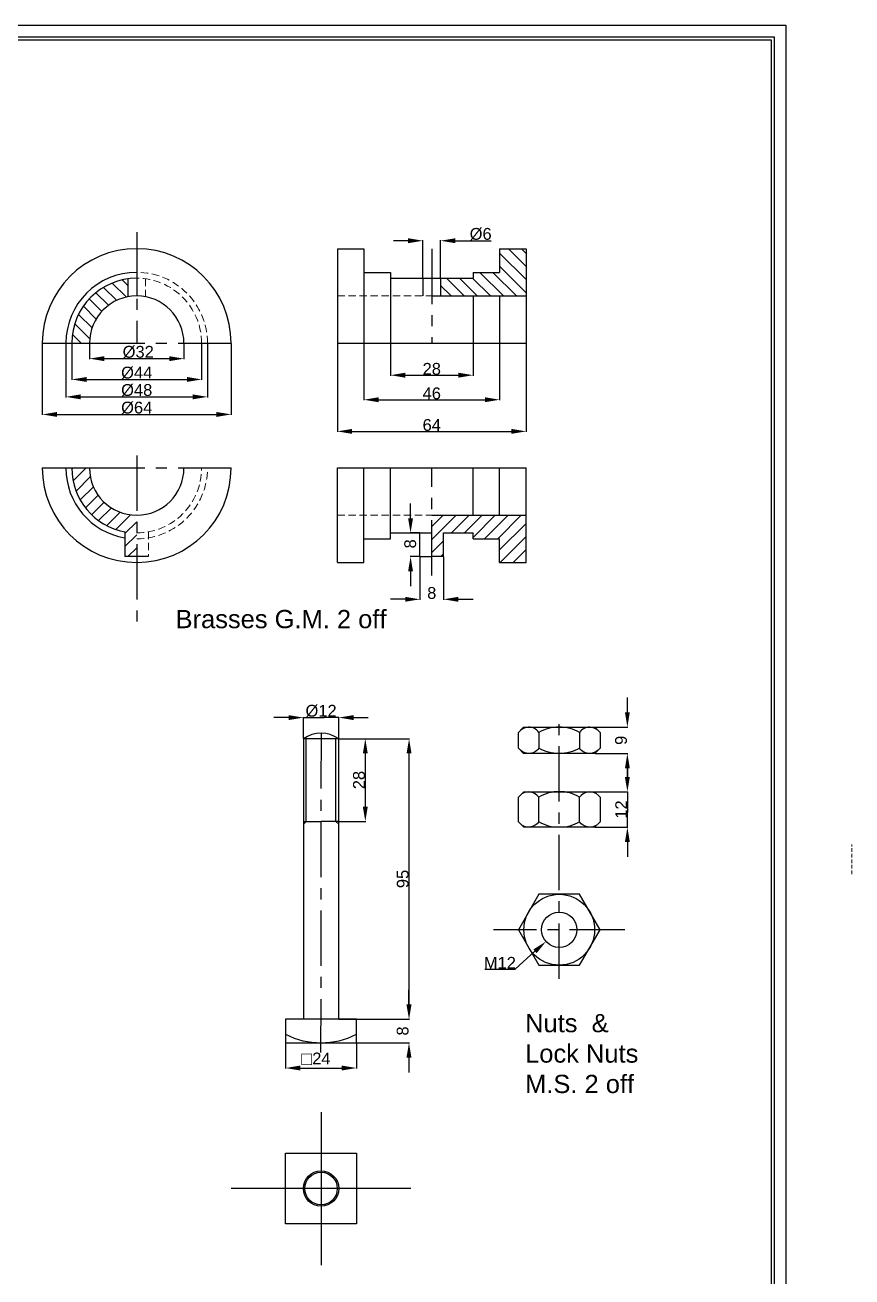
# Model space of a CAD drawing. Header units: millimetres. Extents: x -20 to 589, y -17 to 747.
# Drawn here: x 308.4 to 588.7, y 322.9 to 747 of the extents above; entities that cross this region are included whole.
import ezdxf

# ---------------------------------------------------------------- set-up
doc = ezdxf.new("R2010")
doc.units = ezdxf.units.MM
doc.header["$MEASUREMENT"] = 0
doc.linetypes.add('CENTER', pattern=[2, 1.25, -0.25, 0.25, -0.25])
doc.linetypes.add('HIDDEN', pattern=[0.375, 0.25, -0.125])
for name, color, linetype in [('dim', 7, 'Continuous'), ('hatching', 7, 'Continuous'), ('lines types', 7, 'Continuous'), ('PARTS', 7, 'Continuous'), ('plummer block parts', 7, 'Continuous')]:
    doc.layers.add(name, color=color, linetype=linetype)
doc.styles.get("Standard").update_dxf_attribs({"font": 'arial.ttf'})
doc.dimstyles.new('kri', dxfattribs={"dimtxt": 4, "dimasz": 5, "dimexe": 0.18, "dimexo": 0.0625, "dimgap": 0.09, "dimtad": 1, "dimtoh": 1, "dimdec": 0, "dimzin": 0, "dimdsep": 46, "dimtxsty": 'Standard', "dimcen": 0.09, "dimadec": 0, "dimazin": 0, "dimtfac": 1, "dimtdec": 0, "dimtofl": 0, "dimtmove": 0, "dimatfit": 3, "dimfxl": 1, "dimtolj": 1, "dimtzin": 0, "dimarcsym": 0})

# ---------------------------------------------------------------- blocks, each defined once
blk = doc.blocks.new('*D1')
at = {"layer": 'Defpoints', "color": 0, "transparency": 16777216}
for p in [(420.78, 410.24), (420.78, 402.24), (438.57, 402.24)]:
    blk.add_point(p, dxfattribs=at)
at = {"layer": 'dim', "color": 0, "lineweight": -2, "transparency": 16777216}
for p, q in [((438.57, 415.24), (438.57, 420.24)), ((420.84, 410.24), (438.75, 410.24)), ((420.84, 402.24), (438.75, 402.24)), ((438.57, 397.24), (438.57, 392.24))]:
    blk.add_line(p, q, dxfattribs=at)
at = {"layer": 'dim', "color": 0, "transparency": 16777216}
for points in [[(437.73, 415.24), (439.4, 415.24), (438.57, 410.24)], [(437.73, 397.24), (439.4, 397.24), (438.57, 402.24)]]:
    blk.add_solid(points, dxfattribs=at)
at = {"layer": 'dim', "color": 0, "lineweight": 15, "transparency": 16777216, "insert": (436.43, 406.24), "char_height": 4, "attachment_point": 5, "rotation": 90}
blk.add_mtext('\\A1;8', dxfattribs=at)
blk = doc.blocks.new('*D2')
at = {"layer": 'Defpoints', "color": 0, "transparency": 16777216}
for p in [(396.78, 402.24), (420.78, 402.24), (420.78, 393.7)]:
    blk.add_point(p, dxfattribs=at)
at = {"layer": 'dim', "color": 0, "lineweight": -2, "transparency": 16777216}
for p, q in [((396.78, 402.18), (396.78, 393.52)), ((420.78, 402.18), (420.78, 393.52)), ((401.78, 393.7), (415.78, 393.7))]:
    blk.add_line(p, q, dxfattribs=at)
at = {"layer": 'dim', "color": 0, "transparency": 16777216}
for points in [[(401.78, 394.54), (401.78, 392.87), (396.78, 393.7)], [(415.78, 394.54), (415.78, 392.87), (420.78, 393.7)]]:
    blk.add_solid(points, dxfattribs=at)
at = {"layer": 'dim', "color": 0, "lineweight": 15, "transparency": 16777216, "insert": (407.06, 396.94), "char_height": 4, "attachment_point": 5}
blk.add_mtext('\\A1;{\\H1.08333x;□}24', dxfattribs=at)
blk = doc.blocks.new('*D3')
at = {"layer": 'Defpoints', "color": 0, "transparency": 16777216}
for p in [(414.78, 505.24), (438.61, 505.24), (414.78, 410.24)]:
    blk.add_point(p, dxfattribs=at)
at = {"layer": 'dim', "color": 0, "lineweight": -2, "transparency": 16777216}
for p, q in [((414.84, 505.24), (438.79, 505.24)), ((438.61, 415.24), (438.61, 500.24)), ((414.84, 410.24), (438.79, 410.24))]:
    blk.add_line(p, q, dxfattribs=at)
at = {"layer": 'dim', "color": 0, "transparency": 16777216}
for points in [[(437.77, 500.24), (439.44, 500.24), (438.61, 505.24)], [(437.77, 415.24), (439.44, 415.24), (438.61, 410.24)]]:
    blk.add_solid(points, dxfattribs=at)
at = {"layer": 'dim', "color": 0, "lineweight": 15, "transparency": 16777216, "insert": (436.47, 457.74), "char_height": 4, "attachment_point": 5, "rotation": 90}
blk.add_mtext('\\A1;95', dxfattribs=at)
blk = doc.blocks.new('*D4')
at = {"layer": 'Defpoints', "color": 0, "transparency": 16777216}
for p in [(414.78, 505.24), (414.78, 477.24), (423.77, 477.24)]:
    blk.add_point(p, dxfattribs=at)
at = {"layer": 'dim', "color": 0, "lineweight": -2, "transparency": 16777216}
for p, q in [((414.84, 505.24), (423.95, 505.24)), ((423.77, 500.24), (423.77, 482.24)), ((414.84, 477.24), (423.95, 477.24))]:
    blk.add_line(p, q, dxfattribs=at)
at = {"layer": 'dim', "color": 0, "transparency": 16777216}
for points in [[(422.94, 500.24), (424.61, 500.24), (423.77, 505.24)], [(422.94, 482.24), (424.61, 482.24), (423.77, 477.24)]]:
    blk.add_solid(points, dxfattribs=at)
at = {"layer": 'dim', "color": 0, "lineweight": 15, "transparency": 16777216, "insert": (421.64, 491.24), "char_height": 4, "attachment_point": 5, "rotation": 90}
blk.add_mtext('\\A1;28', dxfattribs=at)
blk = doc.blocks.new('*D5')
at = {"layer": 'Defpoints', "color": 0, "transparency": 16777216}
for p in [(414.78, 512.4), (402.78, 505.24), (414.78, 505.24)]:
    blk.add_point(p, dxfattribs=at)
at = {"layer": 'dim', "color": 0, "lineweight": -2, "transparency": 16777216}
for p, q in [((397.78, 512.4), (392.78, 512.4)), ((402.78, 505.31), (402.78, 512.58)), ((402.78, 512.4), (407.78, 512.4)), ((407.78, 512.4), (409.78, 512.4)), ((414.78, 512.4), (409.78, 512.4)), ((414.78, 505.31), (414.78, 512.58)), ((419.78, 512.4), (424.78, 512.4))]:
    blk.add_line(p, q, dxfattribs=at)
at = {"layer": 'dim', "color": 0, "transparency": 16777216}
for points in [[(397.78, 513.23), (397.78, 511.56), (402.78, 512.4)], [(419.78, 513.23), (419.78, 511.56), (414.78, 512.4)]]:
    blk.add_solid(points, dxfattribs=at)
at = {"layer": 'dim', "color": 0, "lineweight": 15, "transparency": 16777216, "insert": (408.78, 514.64), "char_height": 4, "attachment_point": 5}
blk.add_mtext('\\A1;%%C12', dxfattribs=at)
blk = doc.blocks.new('*D15')
at = {"layer": 'Defpoints', "color": 0, "transparency": 16777216}
for p in [(493.98, 444.54), (485.02, 436.56)]:
    blk.add_point(p, dxfattribs=at)
at = {"layer": 'dim', "color": 0, "lineweight": -2, "transparency": 16777216}
for p, q in [((489.41, 440.55), (489.59, 440.55)), ((489.5, 440.46), (489.5, 440.64)), ((474.55, 427.24), (481.28, 433.24)), ((464.3, 427.24), (474.55, 427.24))]:
    blk.add_line(p, q, dxfattribs=at)
at = {"layer": 'dim', "color": 0, "transparency": 16777216}
blk.add_solid([(480.73, 433.86), (481.84, 432.61), (485.02, 436.56)], dxfattribs=at)
at = {"layer": 'dim', "color": 0, "lineweight": 15, "transparency": 16777216, "insert": (469.38, 429.34), "char_height": 4, "attachment_point": 5}
blk.add_mtext('\\A1;M12', dxfattribs=at)
blk = doc.blocks.new('*D16')
at = {"layer": 'Defpoints', "color": 0, "transparency": 16777216}
for p in [(501.5, 487.26), (501.5, 475.26), (512.6, 475.26)]:
    blk.add_point(p, dxfattribs=at)
at = {"layer": 'dim', "color": 0, "lineweight": -2, "transparency": 16777216}
for p, q in [((512.6, 492.26), (512.6, 497.26)), ((501.56, 487.26), (512.78, 487.26)), ((512.6, 487.26), (512.6, 482.26)), ((512.6, 482.26), (512.6, 480.26)), ((512.6, 475.26), (512.6, 480.26)), ((501.56, 475.26), (512.78, 475.26)), ((512.6, 470.26), (512.6, 465.26))]:
    blk.add_line(p, q, dxfattribs=at)
at = {"layer": 'dim', "color": 0, "transparency": 16777216}
for points in [[(511.76, 492.26), (513.43, 492.26), (512.6, 487.26)], [(511.76, 470.26), (513.43, 470.26), (512.6, 475.26)]]:
    blk.add_solid(points, dxfattribs=at)
at = {"layer": 'dim', "color": 0, "lineweight": 15, "transparency": 16777216, "insert": (510.5, 481.26), "char_height": 4, "attachment_point": 5, "rotation": 90}
blk.add_mtext('\\A1;12', dxfattribs=at)
blk = doc.blocks.new('*D17')
at = {"layer": 'Defpoints', "color": 0, "transparency": 16777216}
for p in [(501.58, 509.2), (512.59, 509.2), (501.58, 500.2)]:
    blk.add_point(p, dxfattribs=at)
at = {"layer": 'dim', "color": 0, "lineweight": -2, "transparency": 16777216}
for p, q in [((512.59, 514.2), (512.59, 519.2)), ((501.64, 509.2), (512.77, 509.2)), ((501.64, 500.2), (512.77, 500.2)), ((512.59, 495.2), (512.59, 490.2))]:
    blk.add_line(p, q, dxfattribs=at)
at = {"layer": 'dim', "color": 0, "transparency": 16777216}
for points in [[(511.76, 514.2), (513.42, 514.2), (512.59, 509.2)], [(511.76, 495.2), (513.42, 495.2), (512.59, 500.2)]]:
    blk.add_solid(points, dxfattribs=at)
at = {"layer": 'dim', "color": 0, "lineweight": 15, "transparency": 16777216, "insert": (510.46, 504.7), "char_height": 4, "attachment_point": 5, "rotation": 90}
blk.add_mtext('\\A1;9', dxfattribs=at)
blk = doc.blocks.new('*D18')
at = {"layer": 'Defpoints', "color": 0, "transparency": 16777216}
for p in [(439.11, 574.94), (442.3, 574.94), (442.3, 566.94)]:
    blk.add_point(p, dxfattribs=at)
at = {"layer": 'dim', "color": 0, "lineweight": -2, "transparency": 16777216}
for p, q in [((439.11, 579.94), (439.11, 584.94)), ((442.24, 574.94), (438.93, 574.94)), ((442.24, 566.94), (438.93, 566.94)), ((439.11, 561.94), (439.11, 556.94))]:
    blk.add_line(p, q, dxfattribs=at)
at = {"layer": 'dim', "color": 0, "transparency": 16777216}
for points in [[(438.28, 579.94), (439.94, 579.94), (439.11, 574.94)], [(438.28, 561.94), (439.94, 561.94), (439.11, 566.94)]]:
    blk.add_solid(points, dxfattribs=at)
at = {"layer": 'dim', "color": 0, "lineweight": 15, "transparency": 16777216, "insert": (439, 571.24), "char_height": 4, "attachment_point": 5, "rotation": 90}
blk.add_mtext('\\A1;8', dxfattribs=at)
blk = doc.blocks.new('*D19')
at = {"layer": 'Defpoints', "color": 0, "transparency": 16777216}
for p in [(442.3, 566.94), (450.3, 566.94), (450.3, 552.46)]:
    blk.add_point(p, dxfattribs=at)
at = {"layer": 'dim', "color": 0, "lineweight": -2, "transparency": 16777216}
for p, q in [((442.3, 566.87), (442.3, 552.28)), ((450.3, 566.87), (450.3, 552.28)), ((437.3, 552.46), (432.3, 552.46)), ((455.3, 552.46), (460.3, 552.46))]:
    blk.add_line(p, q, dxfattribs=at)
at = {"layer": 'dim', "color": 0, "transparency": 16777216}
for points in [[(437.3, 553.29), (437.3, 551.63), (442.3, 552.46)], [(455.3, 553.29), (455.3, 551.63), (450.3, 552.46)]]:
    blk.add_solid(points, dxfattribs=at)
at = {"layer": 'dim', "color": 0, "lineweight": 15, "transparency": 16777216, "insert": (446.3, 554.59), "char_height": 4, "attachment_point": 5}
blk.add_mtext('\\A1;8', dxfattribs=at)
blk = doc.blocks.new('*D20')
at = {"layer": 'Defpoints', "color": 0, "transparency": 16777216}
for p in [(432.3, 639.21), (460.3, 639.21), (460.3, 628.37)]:
    blk.add_point(p, dxfattribs=at)
at = {"layer": 'dim', "color": 0, "lineweight": -2, "transparency": 16777216}
for p, q in [((432.3, 639.14), (432.3, 628.19)), ((460.3, 639.14), (460.3, 628.19)), ((437.3, 628.37), (455.3, 628.37))]:
    blk.add_line(p, q, dxfattribs=at)
at = {"layer": 'dim', "color": 0, "transparency": 16777216}
for points in [[(437.3, 629.2), (437.3, 627.53), (432.3, 628.37)], [(455.3, 629.2), (455.3, 627.53), (460.3, 628.37)]]:
    blk.add_solid(points, dxfattribs=at)
at = {"layer": 'dim', "color": 0, "lineweight": 15, "transparency": 16777216, "insert": (446.3, 630.5), "char_height": 4, "attachment_point": 5}
blk.add_mtext('\\A1;28', dxfattribs=at)
blk = doc.blocks.new('*D21')
at = {"layer": 'Defpoints', "color": 0, "transparency": 16777216}
for p in [(423.3, 639.21), (469.3, 639.21), (469.3, 620.06)]:
    blk.add_point(p, dxfattribs=at)
at = {"layer": 'dim', "color": 0, "lineweight": -2, "transparency": 16777216}
for p, q in [((423.3, 639.14), (423.3, 619.88)), ((469.3, 639.14), (469.3, 619.88)), ((428.3, 620.06), (464.3, 620.06))]:
    blk.add_line(p, q, dxfattribs=at)
at = {"layer": 'dim', "color": 0, "transparency": 16777216}
for points in [[(428.3, 620.89), (428.3, 619.22), (423.3, 620.06)], [(464.3, 620.89), (464.3, 619.22), (469.3, 620.06)]]:
    blk.add_solid(points, dxfattribs=at)
at = {"layer": 'dim', "color": 0, "lineweight": 15, "transparency": 16777216, "insert": (446.3, 622.19), "char_height": 4, "attachment_point": 5}
blk.add_mtext('\\A1;46', dxfattribs=at)
blk = doc.blocks.new('*D22')
at = {"layer": 'Defpoints', "color": 0, "transparency": 16777216}
for p in [(414.3, 639.21), (478.3, 639.21), (478.3, 609.34)]:
    blk.add_point(p, dxfattribs=at)
at = {"layer": 'dim', "color": 0, "lineweight": -2, "transparency": 16777216}
for p, q in [((414.3, 639.14), (414.3, 609.16)), ((478.3, 639.14), (478.3, 609.16)), ((419.3, 609.34), (473.3, 609.34))]:
    blk.add_line(p, q, dxfattribs=at)
at = {"layer": 'dim', "color": 0, "transparency": 16777216}
for points in [[(419.3, 610.17), (419.3, 608.51), (414.3, 609.34)], [(473.3, 610.17), (473.3, 608.51), (478.3, 609.34)]]:
    blk.add_solid(points, dxfattribs=at)
at = {"layer": 'dim', "color": 0, "lineweight": 15, "transparency": 16777216, "insert": (446.3, 611.47), "char_height": 4, "attachment_point": 5}
blk.add_mtext('\\A1;64', dxfattribs=at)
blk = doc.blocks.new('*D23')
at = {"layer": 'Defpoints', "color": 0, "transparency": 16777216}
for p in [(449.3, 673.91), (443.3, 661.21), (449.3, 661.21)]:
    blk.add_point(p, dxfattribs=at)
at = {"layer": 'dim', "color": 0, "lineweight": -2, "transparency": 16777216}
for p, q in [((438.3, 673.91), (433.3, 673.91)), ((443.3, 661.27), (443.3, 674.09)), ((449.3, 661.27), (449.3, 674.09)), ((454.3, 673.91), (466.45, 673.91))]:
    blk.add_line(p, q, dxfattribs=at)
at = {"layer": 'dim', "color": 0, "transparency": 16777216}
for points in [[(438.3, 674.75), (438.3, 673.08), (443.3, 673.91)], [(454.3, 674.75), (454.3, 673.08), (449.3, 673.91)]]:
    blk.add_solid(points, dxfattribs=at)
at = {"layer": 'dim', "color": 0, "lineweight": 15, "transparency": 16777216, "insert": (462.88, 676.16), "char_height": 4, "attachment_point": 5}
blk.add_mtext('\\A1;%%C6', dxfattribs=at)
blk = doc.blocks.new('*D24')
at = {"layer": 'Defpoints', "color": 0, "transparency": 16777216}
for p in [(330.3, 639.21), (362.3, 639.21), (362.3, 633.97)]:
    blk.add_point(p, dxfattribs=at)
at = {"layer": 'dim', "color": 0, "lineweight": -2, "transparency": 16777216}
for p, q in [((330.3, 639.14), (330.3, 633.79)), ((362.3, 639.14), (362.3, 633.79)), ((335.3, 633.97), (357.3, 633.97))]:
    blk.add_line(p, q, dxfattribs=at)
at = {"layer": 'dim', "color": 0, "transparency": 16777216}
for points in [[(335.3, 634.81), (335.3, 633.14), (330.3, 633.97)], [(357.3, 634.81), (357.3, 633.14), (362.3, 633.97)]]:
    blk.add_solid(points, dxfattribs=at)
at = {"layer": 'dim', "color": 0, "lineweight": 15, "transparency": 16777216, "insert": (346.81, 636.22), "char_height": 4, "attachment_point": 5}
blk.add_mtext('\\A1;%%C32', dxfattribs=at)
blk = doc.blocks.new('*D25')
at = {"layer": 'Defpoints', "color": 0, "transparency": 16777216}
for p in [(324.3, 639.21), (368.3, 639.21), (368.3, 626.93)]:
    blk.add_point(p, dxfattribs=at)
at = {"layer": 'dim', "color": 0, "lineweight": -2, "transparency": 16777216}
for p, q in [((324.3, 639.14), (324.3, 626.75)), ((368.3, 639.14), (368.3, 626.75)), ((329.3, 626.93), (363.3, 626.93))]:
    blk.add_line(p, q, dxfattribs=at)
at = {"layer": 'dim', "color": 0, "transparency": 16777216}
for points in [[(329.3, 627.76), (329.3, 626.1), (324.3, 626.93)], [(363.3, 627.76), (363.3, 626.1), (368.3, 626.93)]]:
    blk.add_solid(points, dxfattribs=at)
at = {"layer": 'dim', "color": 0, "lineweight": 15, "transparency": 16777216, "insert": (346.3, 629.18), "char_height": 4, "attachment_point": 5}
blk.add_mtext('\\A1;%%C44', dxfattribs=at)
blk = doc.blocks.new('*D26')
at = {"layer": 'Defpoints', "color": 0, "transparency": 16777216}
for p in [(322.3, 639.21), (370.3, 639.21), (370.3, 621.03)]:
    blk.add_point(p, dxfattribs=at)
at = {"layer": 'dim', "color": 0, "lineweight": -2, "transparency": 16777216}
for p, q in [((322.3, 639.14), (322.3, 620.85)), ((370.3, 639.14), (370.3, 620.85)), ((327.3, 621.03), (365.3, 621.03))]:
    blk.add_line(p, q, dxfattribs=at)
at = {"layer": 'dim', "color": 0, "transparency": 16777216}
for points in [[(327.3, 621.87), (327.3, 620.2), (322.3, 621.03)], [(365.3, 621.87), (365.3, 620.2), (370.3, 621.03)]]:
    blk.add_solid(points, dxfattribs=at)
at = {"layer": 'dim', "color": 0, "lineweight": 15, "transparency": 16777216, "insert": (346.3, 623.28), "char_height": 4, "attachment_point": 5}
blk.add_mtext('\\A1;%%C48', dxfattribs=at)
blk = doc.blocks.new('*D27')
at = {"layer": 'Defpoints', "color": 0, "transparency": 16777216}
for p in [(314.3, 639.21), (378.3, 639.21), (378.3, 615.08)]:
    blk.add_point(p, dxfattribs=at)
at = {"layer": 'dim', "color": 0, "lineweight": -2, "transparency": 16777216}
for p, q in [((314.3, 639.14), (314.3, 614.9)), ((378.3, 639.14), (378.3, 614.9)), ((319.3, 615.08), (373.3, 615.08))]:
    blk.add_line(p, q, dxfattribs=at)
at = {"layer": 'dim', "color": 0, "transparency": 16777216}
for points in [[(319.3, 615.91), (319.3, 614.24), (314.3, 615.08)], [(373.3, 615.91), (373.3, 614.24), (378.3, 615.08)]]:
    blk.add_solid(points, dxfattribs=at)
at = {"layer": 'dim', "color": 0, "lineweight": 15, "transparency": 16777216, "insert": (346.3, 617.32), "char_height": 4, "attachment_point": 5}
blk.add_mtext('\\A1;%%C64', dxfattribs=at)

msp = doc.modelspace()

# ---------------------------------------------------------------- hatches: boundary and pattern name
at = {"layer": 'hatching'}
h = msp.add_hatch(dxfattribs=at)
h.set_pattern_fill('ANSI31', color=256, scale=25, angle=90)
h.set_pattern_definition([(135, (199.1738, -116.3768), (-2.209709, -2.209709), [])])
h.paths.add_polyline_path([(343.3, 654.92), (343.3, 661, 0.374693), (324.3, 639.21), (330.3, 639.21, -0.359988)])
h.paths.add_polyline_path([(469.3, 663.21), (460.3, 663.21), (460.3, 661.21), (449.3, 661.21), (449.3, 655.21), (478.3, 655.21), (478.3, 671.21), (469.3, 671.21)])
h.paths.add_polyline_path([(139.15, 498.97), (139.15, 502.97), (135.15, 502.97), (135.15, 518.97), (131.15, 518.97), (131.15, 460.97), (137.15, 460.97), (137.15, 450.97), (163.15, 450.97), (163.15, 466.97), (159.15, 466.97), (159.15, 475.3, -0.365977)])
h.paths.add_polyline_path([(109.15, 472.97, -0.414214), (101.15, 464.97), (92.15, 464.97), (92.15, 450.97), (111.15, 450.97), (111.15, 460.97), (117.15, 460.97), (117.15, 518.97), (109.15, 518.97)])
h.paths.add_polyline_path([(59.15, 450.97), (72.15, 450.97), (72.15, 464.97), (64.15, 464.97)])
h.paths.add_polyline_path([(72.15, 158.76), (72.15, 172.76), (64.15, 172.76), (59.15, 158.76)])
h.paths.add_polyline_path([(101.15, 172.76), (92.15, 172.76), (92.15, 158.76), (111.15, 158.76), (111.15, 168.76), (117.15, 168.76), (117.15, 226.76), (109.15, 226.76), (109.15, 180.76, -0.414214)])
h.paths.add_polyline_path([(131.15, 168.76), (136.15, 168.76), (137.15, 168.76), (137.15, 158.76), (163.14, 158.76), (163.14, 174.76, -0.031272), (159.15, 175.01), (159.15, 183.09, -0.365977), (139.15, 206.76, -0.041886), (139.49, 210.76), (139.15, 210.76), (135.15, 210.76), (135.15, 226.76), (131.15, 226.76)])
h.paths.add_polyline_path([(424.26, 222.76), (424.26, 238.76), (415.26, 238.76), (415.26, 230.76), (406.26, 230.76), (406.26, 228.55), (395.26, 228.55), (395.26, 222.76)])
h.paths.add_polyline_path([(415.26, 158.76), (415.26, 183.09), (396.26, 183.09), (396.26, 176.76), (392.26, 176.76), (392.26, 158.76)])
h = msp.add_hatch(dxfattribs=at)
h.set_pattern_fill('ANSI31', color=256, scale=25)
h.set_pattern_definition([(45, (199.1738, -116.3768), (-2.209709, 2.209709), [])])
h.paths.add_polyline_path([(478.3, 580.94), (446.3, 580.94), (446.3, 566.94), (450.3, 566.94), (450.3, 574.94), (460.3, 574.94), (460.3, 572.94), (469.3, 572.94), (469.3, 564.94), (478.3, 564.94)])
h.paths.add_polyline_path([(346.3, 580.94, -0.414214), (330.3, 596.94), (324.3, 596.94, 0.361621), (342.3, 575.3), (342.3, 566.94), (346.3, 566.94)])
h.paths.add_polyline_path([(160.15, 656.66), (159.15, 656.66), (159.15, 672.49, 0.113544), (138.65, 665.93), (138.65, 660.66), (130.15, 660.66), (130.15, 648.66), (135.15, 648.66), (135.15, 632.66), (140.52, 632.66, -0.283669), (160.15, 648.47)])
h.paths.add_polyline_path([(118.15, 660.66), (109.15, 660.66), (109.15, 648.66), (118.15, 648.66)])
h.paths.add_polyline_path([(415.26, 254.76), (396.26, 254.76), (396.26, 238.76), (395.26, 238.76), (395.26, 230.76), (415.26, 230.76)])
h.paths.add_polyline_path([(424.26, 190.76), (392.26, 190.76), (392.26, 176.76), (396.26, 176.76), (396.26, 185.13), (406.26, 185.13), (406.26, 183.09), (415.26, 183.09), (415.26, 174.76), (424.26, 174.76)])
h.paths.add_polyline_path([(160.15, 238.76), (159.15, 238.76), (159.15, 254.59, 0.113544), (138.65, 248.04), (138.65, 242.76), (130.15, 242.76), (130.15, 230.76), (135.15, 230.76), (135.15, 226.76), (149.88, 226.76, -0.1156), (160.15, 230.57)])
h.paths.add_polyline_path([(118.15, 242.76), (109.15, 242.76), (109.15, 230.76), (118.15, 230.76)])

# ---------------------------------------------------------------- linework, layer by layer
at = {"linetype": 'CENTER', "ltscale": 15}
for p, q in [((346.3, 676.76), (346.3, 639.21)), ((446.3, 671.21), (446.3, 639.21)), ((330.3, 639.21), (362.3, 639.21)), ((346.3, 601.17), (346.3, 544.12)), ((330.3, 596.94), (362.3, 596.94)), ((446.3, 560.53), (446.3, 596.94)), ((489.5, 423.95), (489.5, 513.79)), ((408.78, 507.08), (408.64, 398.93)), ((511.77, 440.55), (467.22, 440.55))]:
    msp.add_line(p, q, dxfattribs=at)
for points in [[(-19.6, 746.97), (566.34, 746.97), (566.34, -17), (-19.6, -17)], [(-15.6, 742.97), (562.34, 742.97), (562.34, -13), (-15.6, -13)], [(-14.6, 741.97), (561.34, 741.97), (561.34, -12), (-14.6, -12)]]:
    msp.add_lwpolyline(points, close=True)
at = {"layer": 'dim'}
msp.add_line((350.3, 566.94), (342.3, 566.94), dxfattribs=at)
at = {"layer": 'dim', "color": 252, "linetype": 'HIDDEN', "lineweight": 5, "ltscale": 5, "true_color": 0x939598}
msp.add_line((588.72, 459.38), (588.72, 469.38), dxfattribs=at)
at = {"layer": 'hatching'}
for p, q in [((446.3, 655.21), (478.3, 655.21)), ((314.3, 639.21), (330.3, 639.21)), ((362.3, 639.21), (378.3, 639.21)), ((314.3, 596.94), (330.3, 596.94)), ((362.3, 596.94), (378.3, 596.94)), ((446.3, 580.94), (478.3, 580.94))]:
    msp.add_line(p, q, dxfattribs=at)
at = {"layer": 'lines types', "color": 251, "linetype": 'HIDDEN', "lineweight": 5, "ltscale": 10}
for p, q in [((349.3, 661), (349.3, 654.92)), ((414.3, 655.21), (446.3, 655.21)), ((414.3, 580.94), (446.3, 580.94)), ((350.3, 575.3), (350.3, 566.94))]:
    msp.add_line(p, q, dxfattribs=at)
for centre, radius, start, end in [((346.3, 639.21), 24, 0, 89.9949), ((346.3, 639.21), 22, 0, 89.9979), ((346.3, 596.94), 22, 270, 0), ((346.3, 596.94), 24, 270, 0)]:
    msp.add_arc(centre, radius, start, end, dxfattribs=at)
at = {"layer": 'plummer block parts'}
for p, q in [((414.3, 671.21), (423.3, 671.21)), ((414.3, 671.21), (414.3, 639.21)), ((423.3, 671.21), (423.3, 639.21)), ((469.3, 671.21), (469.3, 663.21)), ((469.3, 671.21), (478.3, 671.21)), ((478.3, 671.21), (478.3, 639.21)), ((423.3, 663.21), (432.3, 663.21)), ((432.3, 663.21), (432.3, 639.21)), ((460.3, 663.21), (460.3, 661.21)), ((460.3, 663.21), (469.3, 663.21)), ((343.3, 661), (343.3, 654.92)), ((346.3, 661.21), (346.3, 655.21)), ((432.3, 661.21), (460.3, 661.21)), ((443.3, 661.21), (443.3, 655.21)), ((449.3, 661.21), (449.3, 655.21)), ((460.3, 655.21), (460.3, 639.21)), ((469.3, 655.21), (469.3, 639.21)), ((414.3, 639.21), (478.3, 639.21)), ((414.3, 564.94), (414.3, 596.94)), ((414.3, 596.94), (478.3, 596.94)), ((423.3, 564.94), (423.3, 596.94)), ((432.3, 572.94), (432.3, 596.94)), ((460.3, 580.94), (460.3, 596.94)), ((469.3, 580.94), (469.3, 596.94)), ((478.3, 564.94), (478.3, 596.94)), ((342.3, 575.3), (342.3, 566.94)), ((423.3, 572.94), (432.3, 572.94)), ((432.3, 574.94), (446.3, 574.94)), ((442.3, 566.94), (442.3, 574.94)), ((450.3, 566.94), (450.3, 574.94)), ((450.3, 574.94), (460.3, 574.94)), ((460.3, 572.94), (460.3, 574.94)), ((460.3, 572.94), (469.3, 572.94)), ((469.3, 564.94), (469.3, 572.94)), ((414.3, 564.94), (423.3, 564.94)), ((442.3, 566.94), (446.3, 566.94)), ((450.3, 566.94), (446.3, 566.94)), ((469.3, 564.94), (478.3, 564.94)), ((414.78, 505.24), (402.78, 505.24)), ((482.57, 507.34), (482.57, 502.05)), ((496.42, 507.34), (496.42, 502.05)), ((482.57, 477.12), (482.57, 485.41)), ((496.42, 477.12), (496.42, 485.41)), ((402.78, 477.24), (408.78, 477.24)), ((414.78, 477.24), (408.78, 477.24)), ((408.78, 378.8), (408.78, 326.95)), ((396.78, 364.88), (420.78, 364.88)), ((396.78, 340.88), (396.78, 364.88)), ((420.78, 364.88), (420.78, 340.88)), ((439.21, 352.88), (378.35, 352.88)), ((420.78, 340.88), (396.78, 340.88))]:
    msp.add_line(p, q, dxfattribs=at)
for points in [[(475.64, 507.34), (477.42, 509.2), (479.11, 509.2), (489.5, 509.2), (499.89, 509.2), (501.58, 509.2), (503.35, 507.34), (503.35, 502.05), (501.58, 500.2), (499.89, 500.2), (489.5, 500.2), (479.11, 500.2), (477.42, 500.2), (475.64, 502.05)], [(475.64, 485.41), (477.5, 487.26), (479.11, 487.26), (489.5, 487.26), (499.89, 487.26), (501.5, 487.26), (503.35, 485.41), (503.35, 477.12), (501.5, 475.26), (499.89, 475.26), (489.5, 475.26), (479.11, 475.26), (477.5, 475.26), (475.64, 477.12)], [(482.57, 452.55), (475.64, 440.55), (482.57, 428.55), (496.42, 428.55), (503.35, 440.55), (496.42, 452.55)], [(420.78, 405.11), (420.78, 410.24), (396.78, 410.24), (396.78, 405.11), (396.78, 402.24), (420.78, 402.24)]]:
    msp.add_lwpolyline(points, close=True, dxfattribs=at)
for points in [[(502.67, 508.06, 0.159163), (499.89, 509.2, 0.250925), (496.42, 507.34, 0.131589), (489.5, 509.2, 0.131589), (482.57, 507.34, 0.250925), (479.11, 509.2, 0.159163), (476.32, 508.06)], [(414.78, 410.24), (414.78, 505.24, 0.305873), (402.78, 505.24), (402.78, 410.24)], [(502.67, 501.34, -0.159163), (499.89, 500.2, -0.250925), (496.42, 502.05, -0.131589), (489.5, 500.2, -0.131589), (482.57, 502.05, -0.250925), (479.11, 500.2, -0.159163), (476.32, 501.34)], [(502.21, 486.55, 0.413992), (496.42, 485.41, 0.154554), (489.5, 487.26, 0.154554), (482.57, 485.41, 0.413992), (476.78, 486.55)], [(502.21, 475.97, -0.413992), (496.42, 477.12, -0.154554), (489.5, 475.26, -0.154554), (482.57, 477.12, -0.413992), (476.78, 475.97)]]:
    msp.add_lwpolyline(points, format="xyb", dxfattribs=at)
for points in [[(402.78, 476.26), (403.78, 477.24), (403.78, 505.24)], [(414.78, 476.26), (413.78, 477.24), (413.78, 505.24)]]:
    msp.add_lwpolyline(points, dxfattribs=at)
for centre, radius in [((489.5, 440.55), 12), ((489.5, 440.55), 6), ((408.78, 352.88), 6), ((408.78, 352.88), 5.5)]:
    msp.add_circle(centre, radius, dxfattribs=at)
for centre, radius, start, end in [((346.3, 639.21), 32, 0, 180), ((346.3, 639.21), 24, 90, 180), ((346.3, 639.21), 22, 90, 180), ((346.3, 639.21), 16, 0, 180), ((346.3, 596.94), 32, 180, 0), ((346.3, 596.94), 24, 180, 260.4059), ((346.3, 596.94), 22, 180, 259.5243), ((346.3, 596.94), 16, 180, 0), ((408.78, 428.77), 26.52, 243.0988, 296.9012)]:
    msp.add_arc(centre, radius, start, end, dxfattribs=at)

# ---------------------------------------------------------------- texts
at = {"layer": 'PARTS', "lineweight": 15}
msp.add_text('Brasses G.M. 2 off', height=6.1798, dxfattribs=at).set_placement((359.47, 542.68))
at = {"layer": 'PARTS', "lineweight": 15, "insert": (477.93, 412.01), "char_height": 6.18, "attachment_point": 1}
msp.add_mtext_dynamic_manual_height_columns('Nuts  &\\PLock Nuts\\PM.S. 2 off', width=37.8162, gutter_width=1, heights=[0], dxfattribs=at)

# ---------------------------------------------------------------- dimensions: what is measured, and where the dimension line sits
at = {"layer": 'dim', "lineweight": 15}
for base, p1, p2, picture, middle in [((449.3, 673.91), (443.3, 661.21), (449.3, 661.21), '*D23', (462.88, 676.16)), ((378.3, 615.08), (314.3, 639.21), (378.3, 639.21), '*D27', (346.3, 617.32)), ((370.3, 621.03), (322.3, 639.21), (370.3, 639.21), '*D26', (346.3, 623.28)), ((368.3, 626.93), (324.3, 639.21), (368.3, 639.21), '*D25', (346.3, 629.18)), ((414.78, 512.4), (402.78, 505.24), (414.78, 505.24), '*D5', (408.78, 514.64))]:
    dim = msp.add_linear_dim(base=base, p1=p1, p2=p2, text='%%C<>', dimstyle='kri', dxfattribs=at)
    dim.commit()
    dim.dimension.update_dxf_attribs({"geometry": picture, "text_midpoint": middle})
dim = msp.add_linear_dim(base=(362.3, 633.97), p1=(330.3, 639.21), p2=(362.3, 639.21), text='%%C<>', dimstyle='kri', dxfattribs=at)
dim.commit()
dim.dimension.update_dxf_attribs({"geometry": '*D24', "text_midpoint": (346.81, 633.97), "dimtype": 160})
for base, p1, p2, picture, middle in [((478.3, 609.34), (414.3, 639.21), (478.3, 639.21), '*D22', (446.3, 611.47)), ((469.3, 620.06), (423.3, 639.21), (469.3, 639.21), '*D21', (446.3, 622.19)), ((460.3, 628.37), (432.3, 639.21), (460.3, 639.21), '*D20', (446.3, 630.5))]:
    dim = msp.add_linear_dim(base=base, p1=p1, p2=p2, dimstyle='kri', dxfattribs=at)
    dim.commit()
    dim.dimension.update_dxf_attribs({"geometry": picture, "text_midpoint": middle})
dim = msp.add_linear_dim(base=(439.11, 574.94), p1=(442.3, 566.94), p2=(442.3, 574.94), angle=90, dimstyle='kri', override={"dimtmove": 2}, dxfattribs=at)
dim.commit()
dim.dimension.update_dxf_attribs({"geometry": '*D18', "text_midpoint": (439, 571.24), "dimtype": 160})
dim = msp.add_linear_dim(base=(450.3, 552.46), p1=(442.3, 566.94), p2=(450.3, 566.94), dimstyle='kri', dxfattribs=at)
dim.commit()
dim.dimension.update_dxf_attribs({"geometry": '*D19', "text_midpoint": (446.3, 552.46), "dimtype": 160})
for base, p1, p2, picture, middle in [((512.59, 509.2), (501.58, 500.2), (501.58, 509.2), '*D17', (510.46, 504.7)), ((438.61, 505.24), (414.78, 410.24), (414.78, 505.24), '*D3', (436.47, 457.74)), ((423.77, 477.24), (414.78, 505.24), (414.78, 477.24), '*D4', (421.64, 491.24)), ((512.6, 475.26), (501.5, 487.26), (501.5, 475.26), '*D16', (510.5, 481.26))]:
    dim = msp.add_linear_dim(base=base, p1=p1, p2=p2, angle=90, dimstyle='kri', dxfattribs=at)
    dim.commit()
    dim.dimension.update_dxf_attribs({"geometry": picture, "text_midpoint": middle})
dim = msp.add_diameter_dim_2p(p1=(493.98, 444.54), p2=(485.02, 436.56), text='M12', dimstyle='kri', dxfattribs=at)
dim.commit()
dim.dimension.update_dxf_attribs({"geometry": '*D15', "text_midpoint": (469.38, 429.34)})
dim = msp.add_linear_dim(base=(438.57, 402.24), p1=(420.78, 410.24), p2=(420.78, 402.24), angle=90, dimstyle='kri', dxfattribs=at)
dim.commit()
dim.dimension.update_dxf_attribs({"geometry": '*D1', "text_midpoint": (438.57, 406.24), "dimtype": 160})
dim = msp.add_linear_dim(base=(420.78, 393.7), p1=(396.78, 402.24), p2=(420.78, 402.24), text='{\\H1.08333x;□}<>', dimstyle='kri', override={"dimtmove": 2}, dxfattribs=at)
dim.commit()
dim.dimension.update_dxf_attribs({"geometry": '*D2', "text_midpoint": (407.06, 396.94), "dimtype": 160})

doc.saveas('drawing.dxf')
